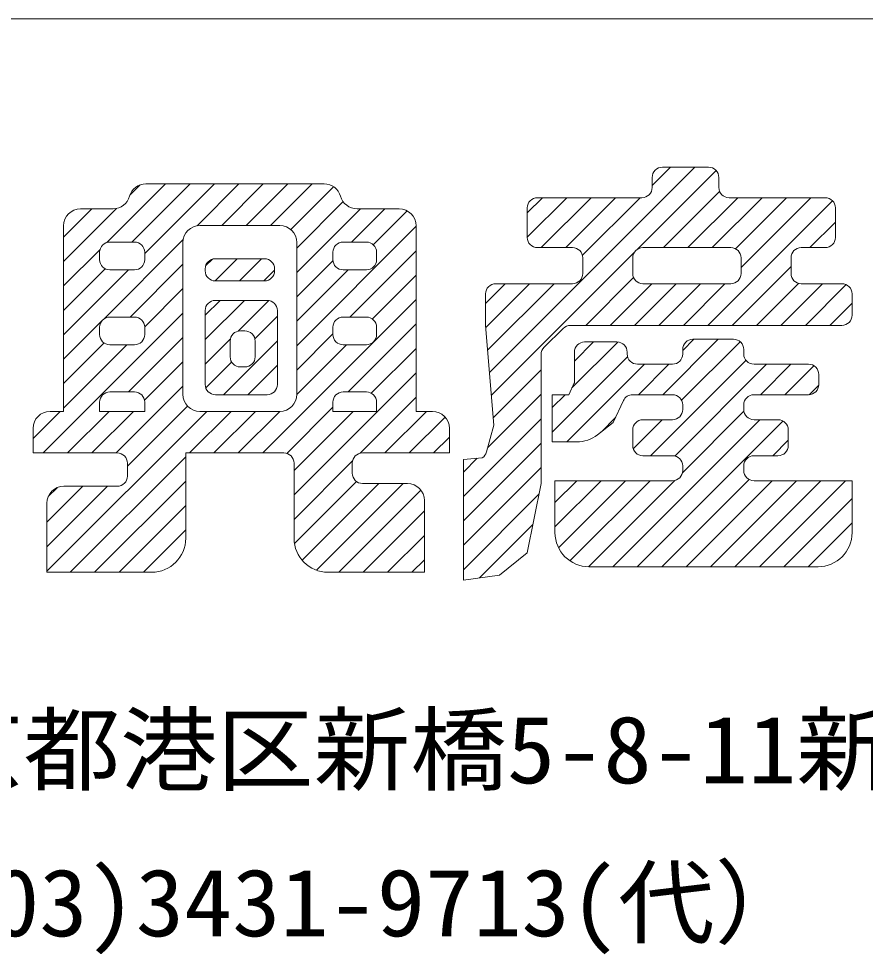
# Model space of a CAD drawing. Units: millimetres, scale not verified. Extents: x -3554 to 3554, y -1188 to 1188.
# Drawn here: x 933 to 1006.6, y -1089.3 to -1008 of the extents above; entities that cross this region are included whole.
import ezdxf
from ezdxf.enums import TextEntityAlignment as Align

# ---------------------------------------------------------------- set-up
doc = ezdxf.new("R2010")
doc.units = ezdxf.units.MM
doc.header["$LTSCALE"] = 8
doc.layers.add('0-0_0', color=7, linetype='Continuous', lineweight=18)
doc.layers.add('0-4_WAKU', color=7, linetype='Continuous', lineweight=18)
doc.styles.add('ＭＳ ゴシック', font='')
doc.styles.get('ＭＳ ゴシック').set_extended_font_data('MS Gothic')

msp = doc.modelspace()

# ---------------------------------------------------------------- linework, layer by layer
at = {"layer": '0-0_0'}
for p, q in [((973.918, -1038.751), (991.77, -1020.899)), ((988.049, -1022.498), (989.649, -1020.899)), ((992.951, -1020.899), (988.937, -1020.899)), ((986.741, -1028.05), (993.605, -1021.186)), ((940.676, -1027.445), (945.776, -1022.346)), ((942.676, -1023.324), (943.567, -1022.433)), ((942.835, -1027.408), (947.897, -1022.346)), ((943.96, -1028.404), (950.018, -1022.346)), ((959.55, -1022.346), (944.069, -1022.346)), ((948.501, -1025.984), (952.14, -1022.346)), ((950.645, -1025.962), (954.261, -1022.346)), ((952.766, -1025.962), (956.382, -1022.346)), ((954.888, -1025.962), (958.504, -1022.346)), ((988.049, -1021.787), (988.049, -1022.663)), ((993.839, -1022.663), (993.839, -1021.787)), ((956.653, -1026.317), (960.374, -1022.596)), ((989.022, -1027.89), (993.907, -1023.004)), ((957.171, -1027.921), (961.198, -1023.894)), ((977.194, -1024.869), (978.512, -1023.551)), ((977.194, -1026.99), (980.633, -1023.551)), ((987.161, -1023.551), (978.082, -1023.551)), ((978.415, -1027.89), (982.754, -1023.551)), ((980.536, -1027.89), (984.876, -1023.551)), ((981.991, -1028.557), (986.997, -1023.551)), ((991.143, -1027.89), (995.482, -1023.551)), ((992.879, -1034.64), (1003.709, -1023.809)), ((993.264, -1027.89), (997.603, -1023.551)), ((1003.083, -1023.551), (994.727, -1023.551)), ((995.287, -1027.988), (999.725, -1023.551)), ((995.769, -1029.628), (1001.846, -1023.551)), ((936.906, -1029.094), (941.515, -1024.485)), ((936.906, -1026.972), (939.364, -1024.515)), ((941.216, -1024.515), (938.386, -1024.515)), ((957.171, -1030.043), (962.698, -1024.515)), ((961.927, -1027.408), (964.819, -1024.515)), ((966.064, -1024.515), (962.403, -1024.515)), ((963.815, -1027.641), (966.764, -1024.691)), ((977.194, -1024.439), (977.194, -1027.002)), ((1003.971, -1027.002), (1003.971, -1024.439)), ((1001.75, -1027.89), (1003.971, -1025.668)), ((936.906, -1025.995), (936.906, -1042.113)), ((948.76, -1025.962), (955.691, -1025.962)), ((957.171, -1036.407), (967.544, -1026.033)), ((967.544, -1042.113), (967.544, -1025.995)), ((940.367, -1034.118), (947.302, -1027.183)), ((943.072, -1027.408), (940.93, -1027.408)), ((963.215, -1027.408), (961.195, -1027.408)), ((936.906, -1031.215), (940.08, -1028.042)), ((947.28, -1040.633), (947.28, -1027.442)), ((957.171, -1027.442), (957.171, -1040.633)), ((961.782, -1033.917), (967.544, -1028.155)), ((978.082, -1027.89), (981.13, -1027.89)), ((987.249, -1027.89), (994.881, -1027.89)), ((1001, -1027.89), (1003.083, -1027.89)), ((940.042, -1028.296), (940.042, -1028.931)), ((943.96, -1028.931), (943.96, -1028.296)), ((949.25, -1029.478), (949.833, -1028.894)), ((950.067, -1030.782), (951.995, -1028.854)), ((954.353, -1028.854), (950.098, -1028.854)), ((952.188, -1030.783), (954.116, -1028.854)), ((957.171, -1032.164), (960.312, -1029.023)), ((960.307, -1028.296), (960.307, -1028.931)), ((964.103, -1028.931), (964.103, -1028.296)), ((974.081, -1040.709), (986.521, -1028.27)), ((982.018, -1028.778), (982.018, -1030.136)), ((986.361, -1030.136), (986.361, -1028.778)), ((995.769, -1028.778), (995.769, -1030.136)), ((1000.112, -1030.136), (1000.112, -1028.778)), ((936.906, -1033.336), (940.523, -1029.72)), ((936.906, -1035.458), (942.545, -1029.819)), ((940.93, -1029.819), (943.072, -1029.819)), ((942.69, -1033.917), (947.28, -1029.327)), ((949.21, -1029.742), (949.21, -1029.895)), ((955.241, -1029.895), (955.241, -1029.742)), ((957.171, -1034.285), (961.637, -1029.819)), ((961.195, -1029.819), (963.215, -1029.819)), ((995, -1034.64), (1000.112, -1029.528)), ((954.309, -1030.783), (955.241, -1029.851)), ((963.735, -1034.085), (967.544, -1030.276)), ((982.272, -1034.64), (986.431, -1030.481)), ((943.959, -1034.769), (947.28, -1031.448)), ((950.098, -1030.783), (954.353, -1030.783)), ((973.575, -1032.73), (975.281, -1031.024)), ((973.591, -1034.835), (977.403, -1031.024)), ((973.755, -1036.793), (979.524, -1031.024)), ((981.13, -1031.024), (974.463, -1031.024)), ((984.393, -1034.64), (988.009, -1031.024)), ((986.515, -1034.64), (990.13, -1031.024)), ((994.881, -1031.024), (987.249, -1031.024)), ((988.636, -1034.64), (992.252, -1031.024)), ((990.757, -1034.64), (994.373, -1031.024)), ((997.121, -1034.64), (1000.768, -1030.993)), ((999.242, -1034.64), (1002.858, -1031.024)), ((1004.531, -1031.024), (1001, -1031.024)), ((1001.364, -1034.64), (1004.9, -1031.104)), ((973.575, -1031.912), (973.575, -1034.64)), ((1005.419, -1033.752), (1005.419, -1031.912)), ((949.21, -1033.761), (950.5, -1032.47)), ((949.21, -1035.882), (952.622, -1032.47)), ((954.594, -1032.47), (950.098, -1032.47)), ((952.068, -1035.145), (954.732, -1032.481)), ((954.212, -1045.729), (967.544, -1032.397)), ((1003.485, -1034.64), (1005.419, -1032.706)), ((935.121, -1045.729), (947.28, -1033.57)), ((949.21, -1033.358), (949.21, -1039.778)), ((953.528, -1035.806), (955.482, -1033.853)), ((955.482, -1039.778), (955.482, -1033.358)), ((936.906, -1037.579), (940.244, -1034.241)), ((943.072, -1033.917), (940.93, -1033.917)), ((963.215, -1033.917), (961.195, -1033.917)), ((961.637, -1040.425), (967.544, -1034.519)), ((1004.531, -1034.64), (980.939, -1034.64)), ((940.042, -1034.805), (940.042, -1035.439)), ((943.96, -1035.439), (943.96, -1034.805)), ((952.664, -1035.122), (952.269, -1035.122)), ((957.171, -1038.528), (960.307, -1035.392)), ((960.307, -1034.805), (960.307, -1035.439)), ((964.103, -1035.439), (964.103, -1034.805)), ((980.311, -1034.9), (978.66, -1036.549)), ((936.906, -1039.7), (940.432, -1036.174)), ((936.906, -1041.822), (942.401, -1036.327)), ((940.93, -1036.327), (943.072, -1036.327)), ((942.545, -1040.425), (947.28, -1035.691)), ((949.21, -1038.004), (951.404, -1035.81)), ((950.789, -1040.666), (955.482, -1035.974)), ((951.381, -1036.01), (951.381, -1037.368)), ((953.552, -1037.368), (953.552, -1036.01)), ((957.17, -1040.649), (961.493, -1036.327)), ((961.195, -1036.327), (963.215, -1036.327)), ((981.072, -1040.082), (985.065, -1036.089)), ((981.295, -1037.738), (982.947, -1036.086)), ((984.99, -1036.086), (982.183, -1036.086)), ((988.973, -1040.666), (993.795, -1035.845)), ((990.607, -1041.153), (995.701, -1036.06)), ((990.703, -1036.815), (991.673, -1035.845)), ((995.122, -1035.845), (991.591, -1035.845)), ((963.646, -1040.537), (967.544, -1036.64)), ((981.295, -1036.974), (981.295, -1039.702)), ((985.878, -1037.127), (985.878, -1036.974)), ((990.703, -1036.733), (990.703, -1037.127)), ((996.01, -1037.127), (996.01, -1036.733)), ((943.944, -1041.148), (947.28, -1037.812)), ((949.26, -1040.074), (951.508, -1037.826)), ((979.365, -1043.911), (985.911, -1037.365)), ((987.913, -1045.97), (996.203, -1037.679)), ((952.269, -1038.256), (952.664, -1038.256)), ((952.911, -1040.666), (955.482, -1038.095)), ((956.929, -1049.376), (967.544, -1038.761)), ((974.244, -1042.667), (978.4, -1038.512)), ((980.633, -1044.764), (987.382, -1038.015)), ((989.815, -1038.015), (986.766, -1038.015)), ((986.852, -1040.666), (989.504, -1038.015)), ((990.012, -1045.992), (997.989, -1038.015)), ((1001.636, -1038.015), (996.898, -1038.015)), ((997.459, -1040.666), (1000.11, -1038.015)), ((999.58, -1040.666), (1002.1, -1038.146)), ((1002.524, -1039.778), (1002.524, -1038.903)), ((941.485, -1045.729), (947.28, -1039.934)), ((1001.704, -1040.664), (1002.521, -1039.846)), ((943.072, -1040.425), (940.93, -1040.425)), ((950.098, -1040.666), (954.594, -1040.666)), ((963.215, -1040.425), (961.195, -1040.425)), ((962.672, -1045.754), (967.544, -1040.882)), ((973.767, -1045.266), (978.4, -1040.633)), ((979.365, -1041.79), (980.488, -1040.666)), ((984.672, -1043.077), (985.547, -1041.182)), ((986.353, -1040.666), (989.815, -1040.666)), ((996.898, -1040.666), (1001.636, -1040.666)), ((940.042, -1041.313), (940.042, -1042.113)), ((942.455, -1046.88), (947.685, -1041.65)), ((943.96, -1042.113), (943.96, -1041.313)), ((956.296, -1045.766), (960.307, -1041.756)), ((960.307, -1041.313), (960.307, -1042.113)), ((964.103, -1042.113), (964.103, -1041.313)), ((990.703, -1041.554), (990.703, -1041.948)), ((996.01, -1041.948), (996.01, -1041.554)), ((934.253, -1044.475), (936.615, -1042.113)), ((935.459, -1055.997), (949.343, -1042.113)), ((936.906, -1042.113), (935.733, -1042.113)), ((937.242, -1045.729), (940.858, -1042.113)), ((939.363, -1045.729), (942.979, -1042.113)), ((943.96, -1042.113), (940.042, -1042.113)), ((947.848, -1045.729), (951.464, -1042.113)), ((955.691, -1042.113), (948.76, -1042.113)), ((949.97, -1045.729), (953.586, -1042.113)), ((952.091, -1045.729), (955.707, -1042.113)), ((956.929, -1047.254), (962.071, -1042.113)), ((964.103, -1042.113), (960.307, -1042.113)), ((964.819, -1045.729), (968.435, -1042.113)), ((966.94, -1045.729), (970.062, -1042.607)), ((968.959, -1042.113), (967.544, -1042.113)), ((971.645, -1049.509), (978.4, -1042.755)), ((983.636, -1043.882), (984.87, -1042.648)), ((984.634, -1055.612), (997.41, -1042.836)), ((986.404, -1045.357), (988.925, -1042.836)), ((989.815, -1042.836), (987.249, -1042.836)), ((990.682, -1047.443), (996.024, -1042.101)), ((998.982, -1042.836), (996.898, -1042.836)), ((934.253, -1043.593), (934.253, -1045.729)), ((970.439, -1045.729), (970.439, -1043.593)), ((983.302, -1044.142), (984.672, -1043.077)), ((986.755, -1055.612), (999.418, -1042.95)), ((969.062, -1045.729), (970.439, -1044.352)), ((986.361, -1043.724), (986.361, -1045.082)), ((999.87, -1045.082), (999.87, -1043.724)), ((971.645, -1051.631), (978.4, -1044.876)), ((979.365, -1044.764), (981.486, -1044.764)), ((998.519, -1045.97), (999.87, -1044.619)), ((934.253, -1045.729), (941.567, -1045.729)), ((937.483, -1056.094), (947.521, -1046.056)), ((947.521, -1053.134), (947.521, -1045.729)), ((947.521, -1045.729), (956.041, -1045.729)), ((962.883, -1045.729), (970.439, -1045.729)), ((987.249, -1045.97), (989.815, -1045.97)), ((996.898, -1045.97), (998.982, -1045.97)), ((942.455, -1046.617), (942.455, -1047.733)), ((956.929, -1051.497), (962.021, -1046.406)), ((956.929, -1046.617), (956.929, -1053.134)), ((961.995, -1047.492), (961.995, -1046.617)), ((971.645, -1047.388), (972.844, -1046.189)), ((990.703, -1046.858), (990.703, -1047.251)), ((996.01, -1047.251), (996.01, -1046.858)), ((971.645, -1053.752), (978.4, -1046.997)), ((939.604, -1056.094), (947.521, -1048.178)), ((956.964, -1053.584), (962.347, -1048.2)), ((957.626, -1055.043), (964.289, -1048.38)), ((958.875, -1055.915), (966.41, -1048.38)), ((966.788, -1048.38), (962.883, -1048.38)), ((979.606, -1048.139), (979.606, -1052.652)), ((989.815, -1048.139), (979.606, -1048.139)), ((979.606, -1050.034), (981.5, -1048.139)), ((979.606, -1052.155), (983.622, -1048.139)), ((979.914, -1053.968), (985.743, -1048.139)), ((980.903, -1055.101), (987.864, -1048.139)), ((982.513, -1055.612), (990.006, -1048.118)), ((988.877, -1055.612), (996.463, -1048.025)), ((990.998, -1055.612), (998.471, -1048.139)), ((993.119, -1055.612), (1000.592, -1048.139)), ((995.241, -1055.612), (1002.714, -1048.139)), ((1005.419, -1048.139), (996.898, -1048.139)), ((997.362, -1055.612), (1004.835, -1048.139)), ((1005.419, -1052.652), (1005.419, -1048.139)), ((935.459, -1051.754), (938.592, -1048.621)), ((935.459, -1053.876), (940.713, -1048.621)), ((935.582, -1049.51), (936.347, -1048.745)), ((941.567, -1048.621), (936.939, -1048.621)), ((960.817, -1056.094), (967.958, -1048.954)), ((971.645, -1055.873), (978.215, -1049.303)), ((935.459, -1050.101), (935.459, -1056.094)), ((968.268, -1056.094), (968.268, -1049.86)), ((999.483, -1055.612), (1005.419, -1049.677)), ((941.725, -1056.094), (947.521, -1050.299)), ((962.939, -1056.094), (968.268, -1050.765)), ((943.847, -1056.094), (947.521, -1052.42)), ((973.058, -1056.581), (977.684, -1051.955)), ((1001.605, -1055.612), (1005.419, -1051.798)), ((965.06, -1056.094), (968.268, -1052.887)), ((967.181, -1056.094), (968.268, -1055.008)), ((982.566, -1055.612), (1002.459, -1055.612)), ((935.459, -1056.094), (944.561, -1056.094)), ((959.889, -1056.094), (968.268, -1056.094))]:
    msp.add_line(p, q, dxfattribs=at)
for points in [[(973.666, -1045.634), (974.299, -1043.318), (973.575, -1034.64)], [(978.4, -1037.177), (978.4, -1048.38), (977.194, -1054.407), (974.781, -1056.335), (971.645, -1056.783)], [(979.365, -1044.764), (979.365, -1040.666), (980.812, -1040.666), (981.295, -1039.582)], [(971.645, -1056.783), (971.645, -1046.287), (973.28, -1046.154)]]:
    msp.add_lwpolyline(points, dxfattribs=at)
for centre, radius, start, end in [((988.937, -1021.787), 0.888, 90, 180), ((992.951, -1021.787), 0.888, 0, 90), ((944.069, -1023.826), 1.48, 90, 164.51187), ((959.55, -1023.826), 1.48, 15.48813, 90), ((987.161, -1022.663), 0.888, 270, 0), ((994.727, -1022.663), 0.888, 180, 270), ((941.216, -1023.035), 1.48, 270, 344.51187), ((962.403, -1023.035), 1.48, 195.48813, 270), ((978.082, -1024.439), 0.888, 90, 180), ((1003.083, -1024.439), 0.888, 0, 90), ((938.386, -1025.995), 1.48, 90, 180), ((966.064, -1025.995), 1.48, 0, 90), ((948.76, -1027.442), 1.48, 90, 180), ((955.691, -1027.442), 1.48, 0, 90), ((940.93, -1028.296), 0.888, 90, 180), ((943.072, -1028.296), 0.888, 0, 90), ((961.195, -1028.296), 0.888, 90, 180), ((963.215, -1028.296), 0.888, 0, 90), ((978.082, -1027.002), 0.888, 180, 270), ((1003.083, -1027.002), 0.888, 270, 0), ((981.13, -1028.778), 0.888, 0, 90), ((987.249, -1028.778), 0.888, 90, 180), ((994.881, -1028.778), 0.888, 0, 90), ((1001, -1028.778), 0.888, 90, 180), ((940.93, -1028.931), 0.888, 180, 270), ((943.072, -1028.931), 0.888, 270, 0), ((950.098, -1029.742), 0.888, 90, 180), ((954.353, -1029.742), 0.888, 0, 90), ((961.195, -1028.931), 0.888, 180, 270), ((963.215, -1028.931), 0.888, 270, 0), ((950.098, -1029.895), 0.888, 180, 270), ((954.353, -1029.895), 0.888, 270, 0), ((981.13, -1030.136), 0.888, 270, 0), ((987.249, -1030.136), 0.888, 180, 270), ((994.881, -1030.136), 0.888, 270, 0), ((1001, -1030.136), 0.888, 180, 270), ((974.463, -1031.912), 0.888, 90, 180), ((1004.531, -1031.912), 0.888, 0, 90), ((950.098, -1033.358), 0.888, 90, 180), ((954.594, -1033.358), 0.888, 0, 90), ((1004.531, -1033.752), 0.888, 270, 0), ((940.93, -1034.805), 0.888, 90, 180), ((943.072, -1034.805), 0.888, 0, 90), ((961.195, -1034.805), 0.888, 90, 180), ((963.215, -1034.805), 0.888, 0, 90), ((980.939, -1035.528), 0.888, 90, 134.9788), ((940.93, -1035.439), 0.888, 180, 270), ((943.072, -1035.439), 0.888, 270, 0), ((952.269, -1036.01), 0.888, 90, 180), ((952.664, -1036.01), 0.888, 0, 90), ((961.195, -1035.439), 0.888, 180, 270), ((963.215, -1035.439), 0.888, 270, 0), ((982.183, -1036.974), 0.888, 90, 180), ((984.99, -1036.974), 0.888, 0, 90), ((991.591, -1036.733), 0.888, 90, 180), ((995.122, -1036.733), 0.888, 0, 90), ((979.288, -1037.177), 0.888, 134.9788, 180), ((986.766, -1037.127), 0.888, 180, 270), ((989.815, -1037.127), 0.888, 270, 0), ((996.898, -1037.127), 0.888, 180, 270), ((952.269, -1037.368), 0.888, 180, 270), ((952.664, -1037.368), 0.888, 270, 0), ((1001.636, -1038.903), 0.888, 0, 90), ((950.098, -1039.778), 0.888, 180, 270), ((954.594, -1039.778), 0.888, 270, 0), ((1001.636, -1039.778), 0.888, 270, 0), ((940.93, -1041.313), 0.888, 90, 180), ((943.072, -1041.313), 0.888, 0, 90), ((948.76, -1040.633), 1.48, 180, 270), ((955.691, -1040.633), 1.48, 270, 0), ((961.195, -1041.313), 0.888, 90, 180), ((963.215, -1041.313), 0.888, 0, 90), ((986.353, -1041.554), 0.888, 90, 155.20872), ((989.815, -1041.554), 0.888, 0, 90), ((996.898, -1041.554), 0.888, 90, 180), ((989.815, -1041.948), 0.888, 270, 0), ((996.898, -1041.948), 0.888, 180, 270), ((935.733, -1043.593), 1.48, 90, 180), ((968.959, -1043.593), 1.48, 0, 90), ((987.249, -1043.724), 0.888, 90, 180), ((998.982, -1043.724), 0.888, 0, 90), ((981.486, -1041.804), 2.96, 270, 307.85445), ((987.249, -1045.082), 0.888, 180, 270), ((998.982, -1045.082), 0.888, 270, 0), ((941.567, -1046.617), 0.888, 0, 90), ((956.041, -1046.617), 0.888, 0, 90), ((962.883, -1046.617), 0.888, 90, 180), ((972.81, -1045.401), 0.888, 301.98631, 344.73412), ((989.815, -1046.858), 0.888, 0, 90), ((996.898, -1046.858), 0.888, 90, 180), ((962.883, -1047.492), 0.888, 180, 270), ((989.815, -1047.251), 0.888, 270, 0), ((996.898, -1047.251), 0.888, 180, 270), ((941.567, -1047.733), 0.888, 270, 0), ((966.788, -1049.86), 1.48, 0, 90), ((936.939, -1050.101), 1.48, 90, 180), ((944.561, -1053.134), 2.96, 270, 0), ((959.889, -1053.134), 2.96, 180, 270), ((982.566, -1052.652), 2.96, 180, 270), ((1002.459, -1052.652), 2.96, 270, 0)]:
    msp.add_arc(centre, radius, start, end, dxfattribs=at)
at = {"layer": '0-4_WAKU'}
msp.add_line((270.142, -1008), (3470.142, -1008), dxfattribs=at)

# ---------------------------------------------------------------- texts
at = {"layer": '0-0_0', "style": 'ＭＳ ゴシック', "width": 1.05}
for s, p in [('本社〒105-0004東京都港区新橋5-8-11新橋エンタービル3Ｆ', (857.922, -1076.188)), ('TEL.東京(03)3431-9713(代）  FAX.(03)3431-9708', (892.869, -1089.478))]:
    msp.add_text(s, height=5.865, dxfattribs=at).set_placement(p, align=Align.BOTTOM_LEFT)

doc.saveas('drawing.dxf')
